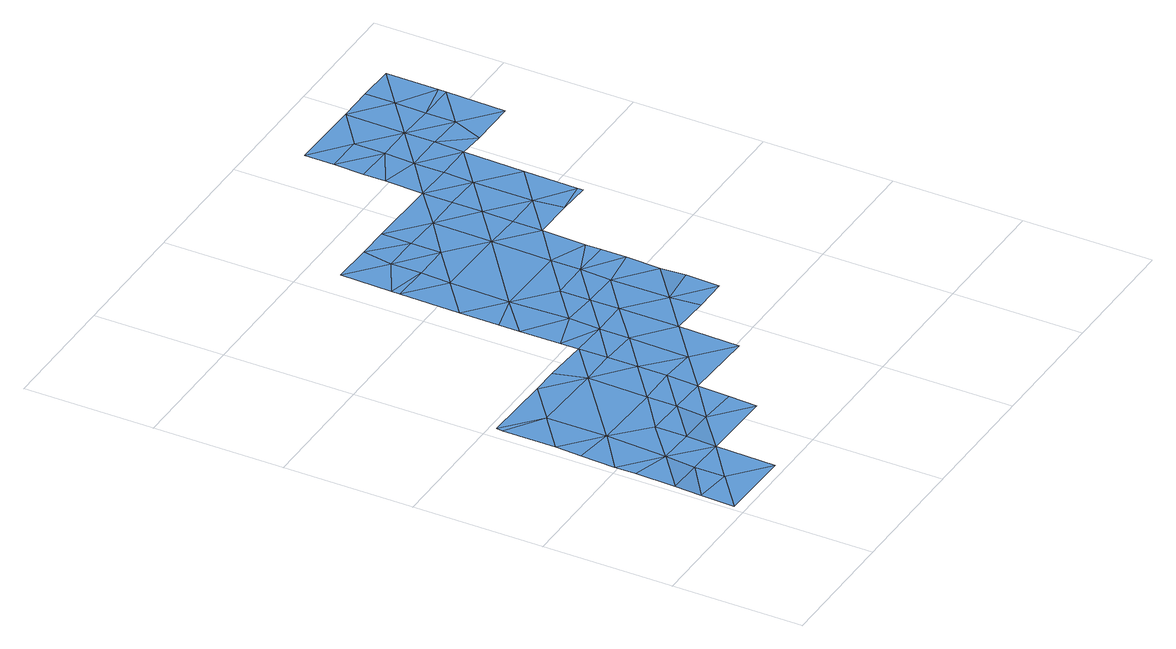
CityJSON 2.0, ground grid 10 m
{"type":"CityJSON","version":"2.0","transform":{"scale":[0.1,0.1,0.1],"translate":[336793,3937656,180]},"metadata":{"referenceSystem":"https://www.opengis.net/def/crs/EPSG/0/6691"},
"CityObjects":{
"waterbody1":{"type":"WaterBody","attributes":{"name":"2","class":"1140","function":"1","WaterBodyRiverFloodingRiskAttribute.description":"1","WaterBodyRiverFloodingRiskAttribute.rankOrg":"1","WaterBodyRiverFloodingRiskAttribute.adminType":"2","WaterBodyRiverFloodingRiskAttribute.scale":"L1"},"geometry":[{"type":"MultiSurface","lod":"1","boundaries":[[[0,1,2]],[[3,2,1]],[[3,4,2]],[[0,5,6]],[[5,0,2]],[[5,2,4]]]}]},
"waterbody2":{"type":"WaterBody","attributes":{"name":"2","class":"1140","function":"1","WaterBodyRiverFloodingRiskAttribute.description":"1","WaterBodyRiverFloodingRiskAttribute.rankOrg":"2","WaterBodyRiverFloodingRiskAttribute.adminType":"2","WaterBodyRiverFloodingRiskAttribute.scale":"L1"},"geometry":[{"type":"MultiSurface","lod":"1","boundaries":[[[7,8,9]],[[8,7,10]],[[10,7,11]],[[12,10,11]],[[12,13,10]],[[14,12,15]],[[14,16,12]],[[12,17,13]],[[13,18,19]],[[17,20,13]],[[17,21,20]],[[21,17,22]],[[22,17,16]],[[13,19,23]],[[19,24,23]],[[24,6,23]],[[6,5,23]],[[5,4,23]],[[23,4,25]],[[26,23,25]],[[26,13,23]],[[13,20,18]],[[10,13,26]],[[12,11,27]],[[10,26,8]],[[17,12,16]],[[27,15,12]]]}]},
"waterbody3":{"type":"WaterBody","attributes":{"name":"2","class":"1140","function":"1","WaterBodyRiverFloodingRiskAttribute.description":"1","WaterBodyRiverFloodingRiskAttribute.rankOrg":"1","WaterBodyRiverFloodingRiskAttribute.adminType":"2","WaterBodyRiverFloodingRiskAttribute.scale":"L1"},"geometry":[{"type":"MultiSurface","lod":"1","boundaries":[[[28,29,30]],[[29,4,30]],[[25,4,29]],[[26,25,8]],[[9,8,29]],[[8,25,29]],[[29,28,9]]]}]},
"waterbody4":{"type":"WaterBody","attributes":{"name":"2","class":"1140","function":"1","WaterBodyRiverFloodingRiskAttribute.description":"1","WaterBodyRiverFloodingRiskAttribute.rankOrg":"1","WaterBodyRiverFloodingRiskAttribute.adminType":"2","WaterBodyRiverFloodingRiskAttribute.scale":"L1"},"geometry":[{"type":"MultiSurface","lod":"1","boundaries":[[[9,31,7]],[[32,33,31]],[[34,35,36]],[[36,37,38]],[[35,33,32]],[[36,38,39]],[[36,40,37]],[[36,32,40]],[[35,32,36]],[[35,41,33]],[[42,35,34]],[[43,42,34]],[[34,44,43]],[[44,34,39]],[[36,39,34]],[[45,42,43]],[[41,27,33]],[[41,15,27]],[[33,27,11]],[[11,31,33]],[[11,7,31]],[[44,46,43]],[[9,47,31]],[[32,31,47]]]}]},
"waterbody5":{"type":"WaterBody","attributes":{"name":"2","class":"1140","function":"1","WaterBodyRiverFloodingRiskAttribute.description":"1","WaterBodyRiverFloodingRiskAttribute.rankOrg":"3","WaterBodyRiverFloodingRiskAttribute.adminType":"2","WaterBodyRiverFloodingRiskAttribute.scale":"L1"},"geometry":[{"type":"MultiSurface","lod":"1","boundaries":[[[48,49,50]],[[48,51,49]],[[51,52,49]],[[53,54,55]],[[49,53,55]],[[53,49,52]],[[55,50,49]],[[56,51,48]]]}]},
"waterbody6":{"type":"WaterBody","attributes":{"name":"2","class":"1140","function":"1","WaterBodyRiverFloodingRiskAttribute.description":"1","WaterBodyRiverFloodingRiskAttribute.rankOrg":"2","WaterBodyRiverFloodingRiskAttribute.adminType":"2","WaterBodyRiverFloodingRiskAttribute.scale":"L1"},"geometry":[{"type":"MultiSurface","lod":"1","boundaries":[[[57,58,59]],[[57,60,58]],[[57,61,60]],[[57,62,61]],[[62,45,61]],[[61,45,43]],[[63,64,62]],[[65,66,62]],[[67,66,65]],[[41,66,67]],[[41,42,66]],[[42,41,35]],[[64,68,62]],[[63,54,64]],[[55,54,63]],[[69,56,70]],[[48,70,56]],[[50,70,48]],[[70,50,57]],[[71,69,70]],[[46,72,43]],[[43,72,61]],[[72,60,61]],[[70,59,71]],[[68,65,62]],[[50,55,63]],[[57,63,62]],[[50,63,57]],[[70,57,59]],[[42,45,66]],[[41,67,15]],[[62,66,45]]]}]},
"waterbody7":{"type":"WaterBody","attributes":{"name":"2","class":"1140","function":"1","WaterBodyRiverFloodingRiskAttribute.description":"1","WaterBodyRiverFloodingRiskAttribute.rankOrg":"1","WaterBodyRiverFloodingRiskAttribute.adminType":"2","WaterBodyRiverFloodingRiskAttribute.scale":"L1"},"geometry":[{"type":"MultiSurface","lod":"1","boundaries":[[[71,59,73]],[[74,75,60]],[[59,75,73]],[[74,76,77]],[[74,77,75]],[[75,77,78]],[[59,58,75]],[[75,78,73]],[[79,73,78]],[[69,71,73]],[[73,80,69]],[[80,73,79]],[[58,60,75]]]}]},
"waterbody8":{"type":"WaterBody","attributes":{"name":"2","class":"1140","function":"1","WaterBodyRiverFloodingRiskAttribute.description":"1","WaterBodyRiverFloodingRiskAttribute.rankOrg":"2","WaterBodyRiverFloodingRiskAttribute.adminType":"2","WaterBodyRiverFloodingRiskAttribute.scale":"L1"},"geometry":[{"type":"MultiSurface","lod":"1","boundaries":[[[79,81,82]],[[80,79,82]],[[69,82,83]],[[84,83,82]],[[83,84,85]],[[82,69,80]],[[86,82,81]],[[86,84,82]]]}]},
"waterbody9":{"type":"WaterBody","attributes":{"name":"2","class":"1140","function":"1","WaterBodyRiverFloodingRiskAttribute.description":"1","WaterBodyRiverFloodingRiskAttribute.rankOrg":"3","WaterBodyRiverFloodingRiskAttribute.adminType":"2","WaterBodyRiverFloodingRiskAttribute.scale":"L1"},"geometry":[{"type":"MultiSurface","lod":"1","boundaries":[[[85,84,87]],[[88,87,84]],[[87,88,89]],[[90,89,88]],[[91,92,93]],[[94,92,91]],[[92,94,95]],[[86,94,91]],[[86,91,90]],[[91,96,90]],[[96,91,93]],[[90,88,86]],[[84,86,88]]]}]},
"waterbody10":{"type":"WaterBody","attributes":{"name":"2","class":"1140","function":"1","WaterBodyRiverFloodingRiskAttribute.description":"1","WaterBodyRiverFloodingRiskAttribute.rankOrg":"1","WaterBodyRiverFloodingRiskAttribute.adminType":"2","WaterBodyRiverFloodingRiskAttribute.scale":"L1"},"geometry":[{"type":"MultiSurface","lod":"1","boundaries":[[[97,95,98]],[[94,98,95]],[[94,86,98]],[[81,98,86]],[[99,81,79]],[[81,99,98]],[[99,97,98]]]}]}
},
"vertices":[
[4,34,8],[3,8,8],[32,31,8],[60,7,8],[61,53,8],[32,54,8],[4,54,9],
[119,122,9],[90,99,9],[118,98,9],[90,122,9],[119,145,9],[91,168,9],[34,123,10],[84,192,9],[120,191,8],[63,192,9],[34,169,10],[5,127,10],[5,101,9],[6,147,10],[6,188,10],[7,193,10],[33,77,9],[5,85,9],[61,76,9],[61,100,9],[119,168,9],
[118,74,8],[89,76,8],[117,52,8],
[147,121,8],[176,144,8],[148,167,8],[205,212,7],[176,190,8],[204,166,8],[232,143,8],[233,169,8],[233,189,7],[206,143,8],[148,190,8],[177,213,7],[206,236,7],[234,216,7],[177,236,7],[234,235,7],[175,97,8],
[179,352,7],[151,352,7],[179,329,7],[155,375,7],[123,376,7],[122,336,7],[122,330,7],[151,329,7],[180,375,7],
[207,305,7],[235,304,7],[236,328,7],[235,281,7],[206,259,7],[149,260,7],[150,306,7],[121,283,7],[121,237,7],[149,214,8],[120,205,8],[121,253,7],[236,374,7],[208,351,7],[236,351,7],[234,247,7],
[264,350,7],[267,281,7],[264,304,7],[291,280,7],[291,284,7],[292,326,7],[293,373,7],[265,373,7],
[294,396,7],[265,396,7],[237,403,7],[266,419,7],[237,420,7],[294,419,7],
[238,443,7],[266,443,7],[238,466,7],[295,465,7],[323,442,7],[351,424,7],[351,464,7],[322,418,7],[351,418,7],[323,465,7],
[350,372,7],[322,395,7],[313,372,7]
]}
